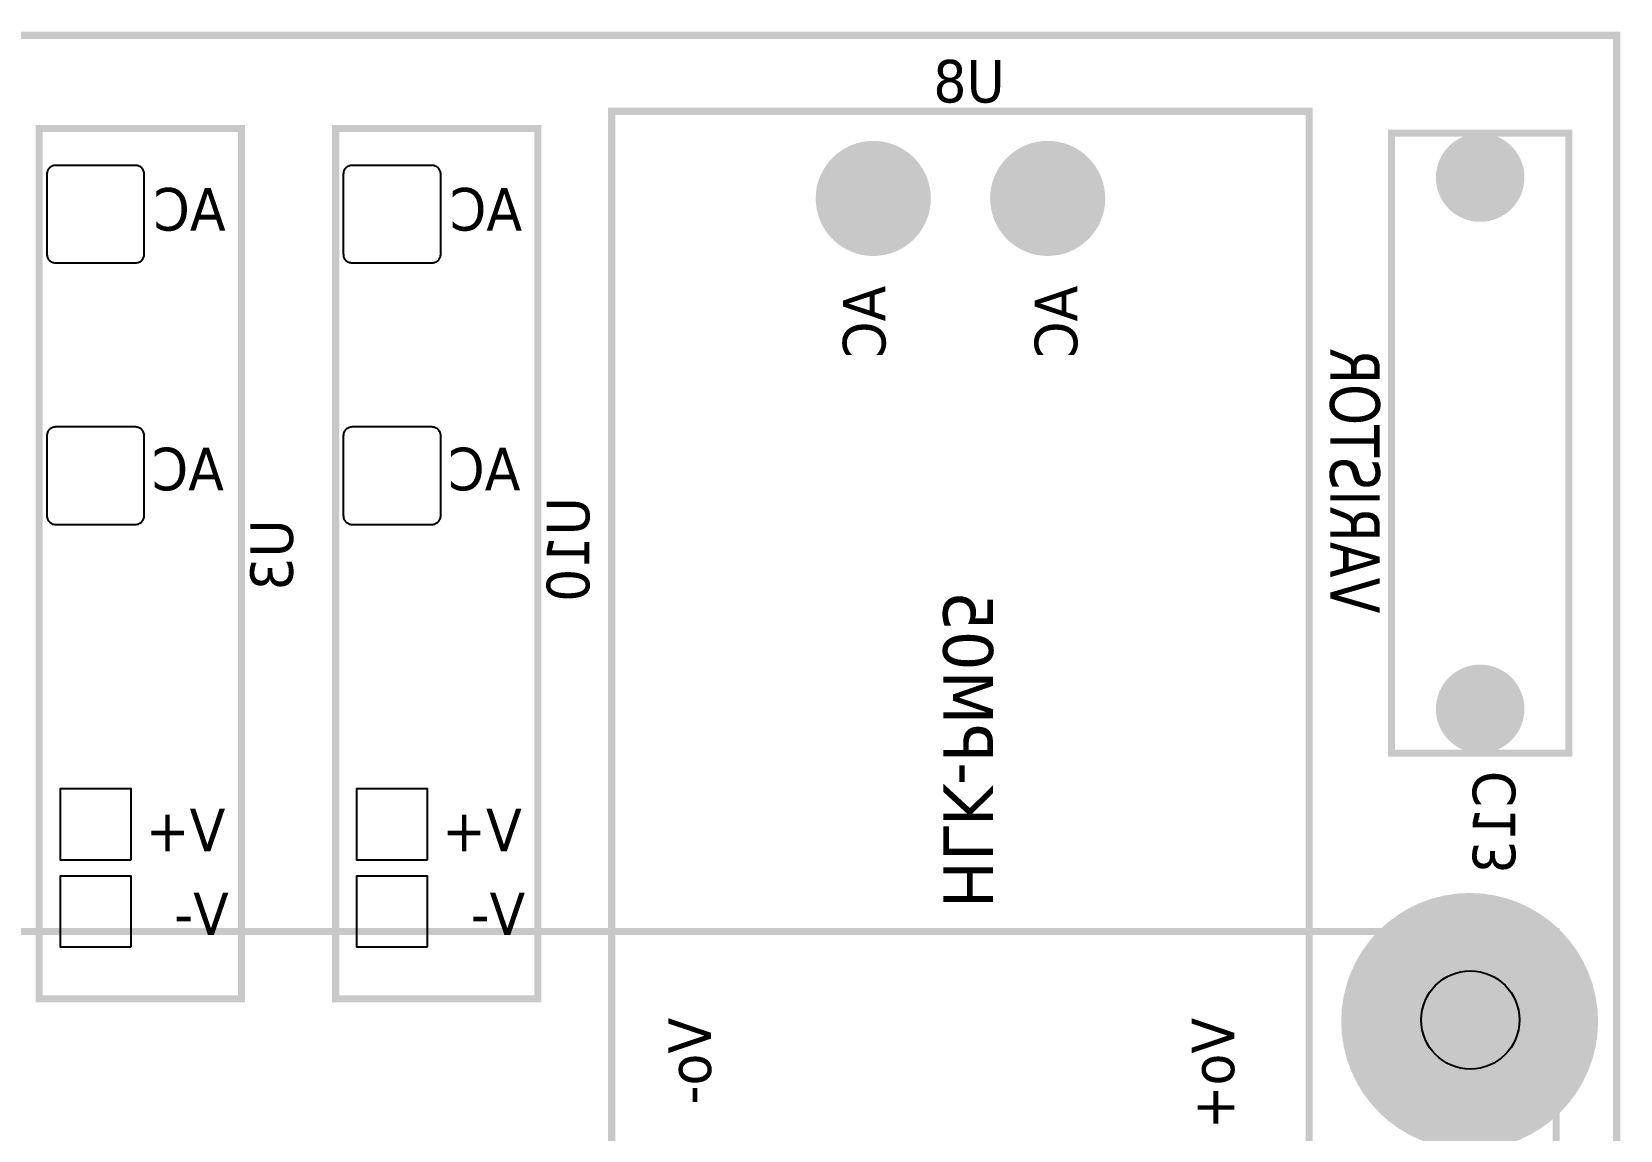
# Model space of a CAD drawing. Header units: millimetres. Extents: x 123.5 to 144.3, y 105.4 to 121.6.
# Drawn here: x 133.994 to 137.222, y 113.617 to 115.85 of the extents above; entities that cross this region are included whole.
import ezdxf

# ---------------------------------------------------------------- set-up
doc = ezdxf.new("R2010")
doc.units = ezdxf.units.MM
doc.layers.add('DESC', color=250, linetype='Continuous')
doc.styles.get("Standard").update_dxf_attribs({"font": 'tahoma.ttf'})

# ---------------------------------------------------------------- blocks, each defined once
blk = doc.blocks.new('EPAD')
at = {"const_width": 0.5}
blk.add_lwpolyline([(-0.25, 0, 1), (0.25, 0, 1)], format="xyb", close=True, dxfattribs=at)
blk = doc.blocks.new('CFLH-V Card')
at = {"const_width": 0.008}
for points in [[(125.6193, 110.8911), (131.2538, 110.8911), (131.2538, 114.343), (125.6193, 114.343), (125.6193, 110.8911)], [(125.6193, 110.8911), (131.2538, 110.8911), (131.2538, 114.343), (125.6193, 114.343), (125.6193, 110.8911)], [(125.6193, 110.8911), (131.2538, 110.8911), (131.2538, 114.343), (125.6193, 114.343), (125.6193, 110.8911)], [(130.1193, 112.9186), (130.9067, 112.9186), (130.9067, 114.2572), (130.1193, 114.2572), (130.1193, 112.9186)], [(130.1193, 112.9186), (130.9067, 112.9186), (130.9067, 114.2572), (130.1193, 114.2572), (130.1193, 112.9186)], [(130.1193, 112.9186), (130.9067, 112.9186), (130.9067, 114.2572), (130.1193, 114.2572), (130.1193, 112.9186)], [(129.4731, 113.2552), (129.7014, 113.2552), (129.7014, 114.2378), (129.4731, 114.2378), (129.4731, 113.2552)], [(129.4731, 113.2552), (129.7014, 113.2552), (129.7014, 114.2378), (129.4731, 114.2378), (129.4731, 113.2552)], [(129.4731, 113.2552), (129.7014, 113.2552), (129.7014, 114.2378), (129.4731, 114.2378), (129.4731, 113.2552)], [(129.8077, 113.2552), (130.036, 113.2552), (130.036, 114.2378), (129.8077, 114.2378), (129.8077, 113.2552)], [(129.8077, 113.2552), (130.036, 113.2552), (130.036, 114.2378), (129.8077, 114.2378), (129.8077, 113.2552)], [(129.8077, 113.2552), (130.036, 113.2552), (130.036, 114.2378), (129.8077, 114.2378), (129.8077, 113.2552)], [(130.9997, 113.5324), (131.1997, 113.5324), (131.1997, 114.2324), (130.9997, 114.2324), (130.9997, 113.5324)], [(130.9997, 113.5324), (131.1997, 113.5324), (131.1997, 114.2324), (130.9997, 114.2324), (130.9997, 113.5324)], [(130.9997, 113.5324), (131.1997, 113.5324), (131.1997, 114.2324), (130.9997, 114.2324), (130.9997, 113.5324)], [(127.3272, 110.969), (127.3272, 113.3312), (131.1855, 113.3312), (131.1855, 110.969)], [(127.3272, 110.969), (127.3272, 113.3312), (131.1855, 113.3312), (131.1855, 110.969)], [(127.3272, 110.969), (127.3272, 113.3312), (131.1855, 113.3312), (131.1855, 110.969)]]:
    blk.add_lwpolyline(points, dxfattribs=at)
for points in [[(129.5917, 114.0961), (129.5917, 114.1861), (129.5916, 114.1871), (129.5915, 114.1881), (129.5912, 114.1891), (129.5909, 114.19), (129.5905, 114.1909), (129.59, 114.1917), (129.5894, 114.1925), (129.5888, 114.1932), (129.5881, 114.1938), (129.5873, 114.1944), (129.5865, 114.1949), (129.5856, 114.1953), (129.5847, 114.1956), (129.5837, 114.1959), (129.5827, 114.196), (129.5817, 114.1961), (129.4917, 114.1961), (129.4906, 114.196), (129.4896, 114.1959), (129.4886, 114.1956), (129.4877, 114.1953), (129.4868, 114.1949), (129.486, 114.1944), (129.4853, 114.1938), (129.4846, 114.1932), (129.4839, 114.1925), (129.4833, 114.1917), (129.4828, 114.1909), (129.4824, 114.19), (129.4821, 114.1891), (129.4819, 114.1881), (129.4817, 114.1871), (129.4817, 114.1861), (129.4817, 114.0961), (129.4817, 114.095), (129.4819, 114.094), (129.4821, 114.093), (129.4824, 114.0921), (129.4828, 114.0912), (129.4833, 114.0904), (129.4839, 114.0896), (129.4846, 114.0889), (129.4853, 114.0883), (129.486, 114.0877), (129.4868, 114.0872), (129.4877, 114.0868), (129.4886, 114.0865), (129.4896, 114.0863), (129.4906, 114.0861), (129.4917, 114.0861), (129.5817, 114.0861), (129.5827, 114.0861), (129.5837, 114.0863), (129.5847, 114.0865), (129.5856, 114.0868), (129.5865, 114.0872), (129.5873, 114.0877), (129.5881, 114.0883), (129.5888, 114.0889), (129.5894, 114.0896), (129.59, 114.0904), (129.5905, 114.0912), (129.5909, 114.0921), (129.5912, 114.093), (129.5915, 114.094), (129.5916, 114.095), (129.5917, 114.0961)], [(129.9263, 114.0961), (129.9263, 114.1861), (129.9263, 114.1871), (129.9261, 114.1881), (129.9259, 114.1891), (129.9255, 114.19), (129.9251, 114.1909), (129.9246, 114.1917), (129.9241, 114.1925), (129.9234, 114.1932), (129.9227, 114.1938), (129.9219, 114.1944), (129.9211, 114.1949), (129.9202, 114.1953), (129.9193, 114.1956), (129.9184, 114.1959), (129.9173, 114.196), (129.9163, 114.1961), (129.8263, 114.1961), (129.8253, 114.196), (129.8243, 114.1959), (129.8233, 114.1956), (129.8224, 114.1953), (129.8215, 114.1949), (129.8207, 114.1944), (129.8199, 114.1938), (129.8192, 114.1932), (129.8186, 114.1925), (129.818, 114.1917), (129.8175, 114.1909), (129.8171, 114.19), (129.8167, 114.1891), (129.8165, 114.1881), (129.8164, 114.1871), (129.8163, 114.1861), (129.8163, 114.0961), (129.8164, 114.095), (129.8165, 114.094), (129.8167, 114.093), (129.8171, 114.0921), (129.8175, 114.0912), (129.818, 114.0904), (129.8186, 114.0896), (129.8192, 114.0889), (129.8199, 114.0883), (129.8207, 114.0877), (129.8215, 114.0872), (129.8224, 114.0868), (129.8233, 114.0865), (129.8243, 114.0863), (129.8253, 114.0861), (129.8263, 114.0861), (129.9163, 114.0861), (129.9173, 114.0861), (129.9184, 114.0863), (129.9193, 114.0865), (129.9202, 114.0868), (129.9211, 114.0872), (129.9219, 114.0877), (129.9227, 114.0883), (129.9234, 114.0889), (129.9241, 114.0896), (129.9246, 114.0904), (129.9251, 114.0912), (129.9255, 114.0921), (129.9259, 114.093), (129.9261, 114.094), (129.9263, 114.095), (129.9263, 114.0961)], [(129.5917, 113.8008), (129.5917, 113.8908), (129.5916, 113.8918), (129.5915, 113.8928), (129.5912, 113.8938), (129.5909, 113.8947), (129.5905, 113.8956), (129.59, 113.8964), (129.5894, 113.8972), (129.5888, 113.8979), (129.5881, 113.8985), (129.5873, 113.8991), (129.5865, 113.8996), (129.5856, 113.9), (129.5847, 113.9003), (129.5837, 113.9006), (129.5827, 113.9007), (129.5817, 113.9008), (129.4917, 113.9008), (129.4906, 113.9007), (129.4896, 113.9006), (129.4886, 113.9003), (129.4877, 113.9), (129.4868, 113.8996), (129.486, 113.8991), (129.4853, 113.8985), (129.4846, 113.8979), (129.4839, 113.8972), (129.4833, 113.8964), (129.4828, 113.8956), (129.4824, 113.8947), (129.4821, 113.8938), (129.4819, 113.8928), (129.4817, 113.8918), (129.4817, 113.8908), (129.4817, 113.8008), (129.4817, 113.7997), (129.4819, 113.7987), (129.4821, 113.7978), (129.4824, 113.7968), (129.4828, 113.796), (129.4833, 113.7951), (129.4839, 113.7944), (129.4846, 113.7937), (129.4853, 113.793), (129.486, 113.7925), (129.4868, 113.792), (129.4877, 113.7915), (129.4886, 113.7912), (129.4896, 113.791), (129.4906, 113.7908), (129.4917, 113.7908), (129.5817, 113.7908), (129.5827, 113.7908), (129.5837, 113.791), (129.5847, 113.7912), (129.5856, 113.7915), (129.5865, 113.792), (129.5873, 113.7925), (129.5881, 113.793), (129.5888, 113.7937), (129.5894, 113.7944), (129.59, 113.7951), (129.5905, 113.796), (129.5909, 113.7968), (129.5912, 113.7978), (129.5915, 113.7987), (129.5916, 113.7997), (129.5917, 113.8008)], [(129.9263, 113.8008), (129.9263, 113.8908), (129.9263, 113.8918), (129.9261, 113.8928), (129.9259, 113.8938), (129.9255, 113.8947), (129.9251, 113.8956), (129.9246, 113.8964), (129.9241, 113.8972), (129.9234, 113.8979), (129.9227, 113.8985), (129.9219, 113.8991), (129.9211, 113.8996), (129.9202, 113.9), (129.9193, 113.9003), (129.9184, 113.9006), (129.9173, 113.9007), (129.9163, 113.9008), (129.8263, 113.9008), (129.8253, 113.9007), (129.8243, 113.9006), (129.8233, 113.9003), (129.8224, 113.9), (129.8215, 113.8996), (129.8207, 113.8991), (129.8199, 113.8985), (129.8192, 113.8979), (129.8186, 113.8972), (129.818, 113.8964), (129.8175, 113.8956), (129.8171, 113.8947), (129.8167, 113.8938), (129.8165, 113.8928), (129.8164, 113.8918), (129.8163, 113.8908), (129.8163, 113.8008), (129.8164, 113.7997), (129.8165, 113.7987), (129.8167, 113.7978), (129.8171, 113.7968), (129.8175, 113.796), (129.818, 113.7951), (129.8186, 113.7944), (129.8192, 113.7937), (129.8199, 113.793), (129.8207, 113.7925), (129.8215, 113.792), (129.8224, 113.7915), (129.8233, 113.7912), (129.8243, 113.791), (129.8253, 113.7908), (129.8263, 113.7908), (129.9163, 113.7908), (129.9173, 113.7908), (129.9184, 113.791), (129.9193, 113.7912), (129.9202, 113.7915), (129.9211, 113.792), (129.9219, 113.7925), (129.9227, 113.793), (129.9234, 113.7937), (129.9241, 113.7944), (129.9246, 113.7951), (129.9251, 113.796), (129.9255, 113.7968), (129.9259, 113.7978), (129.9261, 113.7987), (129.9263, 113.7997), (129.9263, 113.8008)], [(129.5767, 113.4121), (129.5767, 113.4921), (129.4967, 113.4921), (129.4967, 113.4121), (129.5767, 113.4121)], [(129.9113, 113.4121), (129.9113, 113.4921), (129.8313, 113.4921), (129.8313, 113.4121), (129.9113, 113.4121)], [(129.5767, 113.3136), (129.5767, 113.3936), (129.4967, 113.3936), (129.4967, 113.3136), (129.5767, 113.3136)], [(129.9113, 113.3136), (129.9113, 113.3936), (129.8313, 113.3936), (129.8313, 113.3136), (129.9113, 113.3136)]]:
    blk.add_lwpolyline(points, close=True)
blk.add_circle((131.0886, 113.2312), 0.0554)
blk.add_circle((131.0886, 113.2312), 0.0554)
blk.add_circle((131.0886, 113.2312), 0.0554)
for p, xscale, yscale in [((130.4146, 114.1588), 0.13, 0.13), ((130.6115, 114.1588), 0.13, 0.13), ((131.0997, 114.1824), 0.1, 0.1), ((131.0997, 113.5824), 0.1, 0.1), ((131.0878, 113.2296), 0.29, 0.29)]:
    blk.add_blockref('EPAD', p, dxfattribs=dict(xscale=xscale, yscale=yscale))
at = {"text_generation_flag": 2, "width": 1.041667}
for s, p in [('U8', (130.563, 114.2672)), ('U8', (130.563, 114.2672)), ('U8', (130.563, 114.2672)), ('AC', (129.6835, 114.1226)), ('AC', (129.6835, 114.1226)), ('AC', (129.6835, 114.1226)), ('AC', (130.0182, 114.1226)), ('AC', (130.0182, 114.1226)), ('AC', (130.0182, 114.1226)), ('AC', (129.6816, 113.8293)), ('AC', (129.6816, 113.8293)), ('AC', (129.6816, 113.8293)), ('AC', (130.0163, 113.8293)), ('AC', (130.0163, 113.8293)), ('AC', (130.0163, 113.8293)), ('V+', (129.6831, 113.4216)), ('V+', (129.6831, 113.4216)), ('V+', (129.6831, 113.4216)), ('V+', (130.0178, 113.4216)), ('V+', (130.0178, 113.4216)), ('V+', (130.0178, 113.4216)), ('V-', (129.6871, 113.3271)), ('V-', (129.6871, 113.3271)), ('V-', (129.6871, 113.3271)), ('V-', (130.0217, 113.3271)), ('V-', (130.0217, 113.3271)), ('V-', (130.0217, 113.3271))]:
    blk.add_text(s, height=0.048, dxfattribs=at).set_placement(p)
at = {"text_generation_flag": 2}
for s, height, rotation, width, p in [('AC', 0.048, 90, 1.041667, (130.4283, 114.0603)), ('AC', 0.048, 90, 1.041667, (130.4283, 114.0603)), ('AC', 0.048, 90, 1.041667, (130.4283, 114.0603)), ('AC', 0.048, 90, 1.041667, (130.6448, 114.0603)), ('AC', 0.048, 90, 1.041667, (130.6448, 114.0603)), ('AC', 0.048, 90, 1.041667, (130.6448, 114.0603)), ('VARISTOR', 0.056, 270, 0.892857, (130.9304, 113.6903)), ('VARISTOR', 0.056, 270, 0.892857, (130.9304, 113.6903)), ('VARISTOR', 0.056, 270, 0.892857, (130.9304, 113.6903)), ('U10', 0.048, 90, 1.041667, (130.094, 113.8215)), ('U10', 0.048, 90, 1.041667, (130.094, 113.8215)), ('U10', 0.048, 90, 1.041667, (130.094, 113.8215)), ('U3', 0.048, 90, 1.041667, (129.7594, 113.7965)), ('U3', 0.048, 90, 1.041667, (129.7594, 113.7965)), ('U3', 0.048, 90, 1.041667, (129.7594, 113.7965)), ('HLK-PM05', 0.056, 270, 1.071429, (130.4937, 113.3574)), ('HLK-PM05', 0.056, 270, 1.071429, (130.4937, 113.3574)), ('HLK-PM05', 0.056, 270, 1.071429, (130.4937, 113.3574)), ('C13', 0.048, 90, 1.041667, (131.1393, 113.5125)), ('C13', 0.048, 90, 1.041667, (131.1393, 113.5125)), ('C13', 0.048, 90, 1.041667, (131.1393, 113.5125)), ('Vo-', 0.048, 90, 1.041667, (130.2314, 113.2336)), ('Vo-', 0.048, 90, 1.041667, (130.2314, 113.2336)), ('Vo-', 0.048, 90, 1.041667, (130.2314, 113.2336)), ('Vo+', 0.048, 90, 1.041667, (130.822, 113.2336)), ('Vo+', 0.048, 90, 1.041667, (130.822, 113.2336)), ('Vo+', 0.048, 90, 1.041667, (130.822, 113.2336))]:
    blk.add_text(s, height=height, rotation=rotation, dxfattribs=dict(at, width=width)).set_placement(p)

msp = doc.modelspace()

# ---------------------------------------------------------------- block references
at = {"layer": 'DESC', "xscale": 1.8, "yscale": 1.8, "zscale": 1.8}
msp.add_blockref('CFLH-V Card', (-99.0421, -89.9748), dxfattribs=at)

doc.saveas('drawing.dxf')
